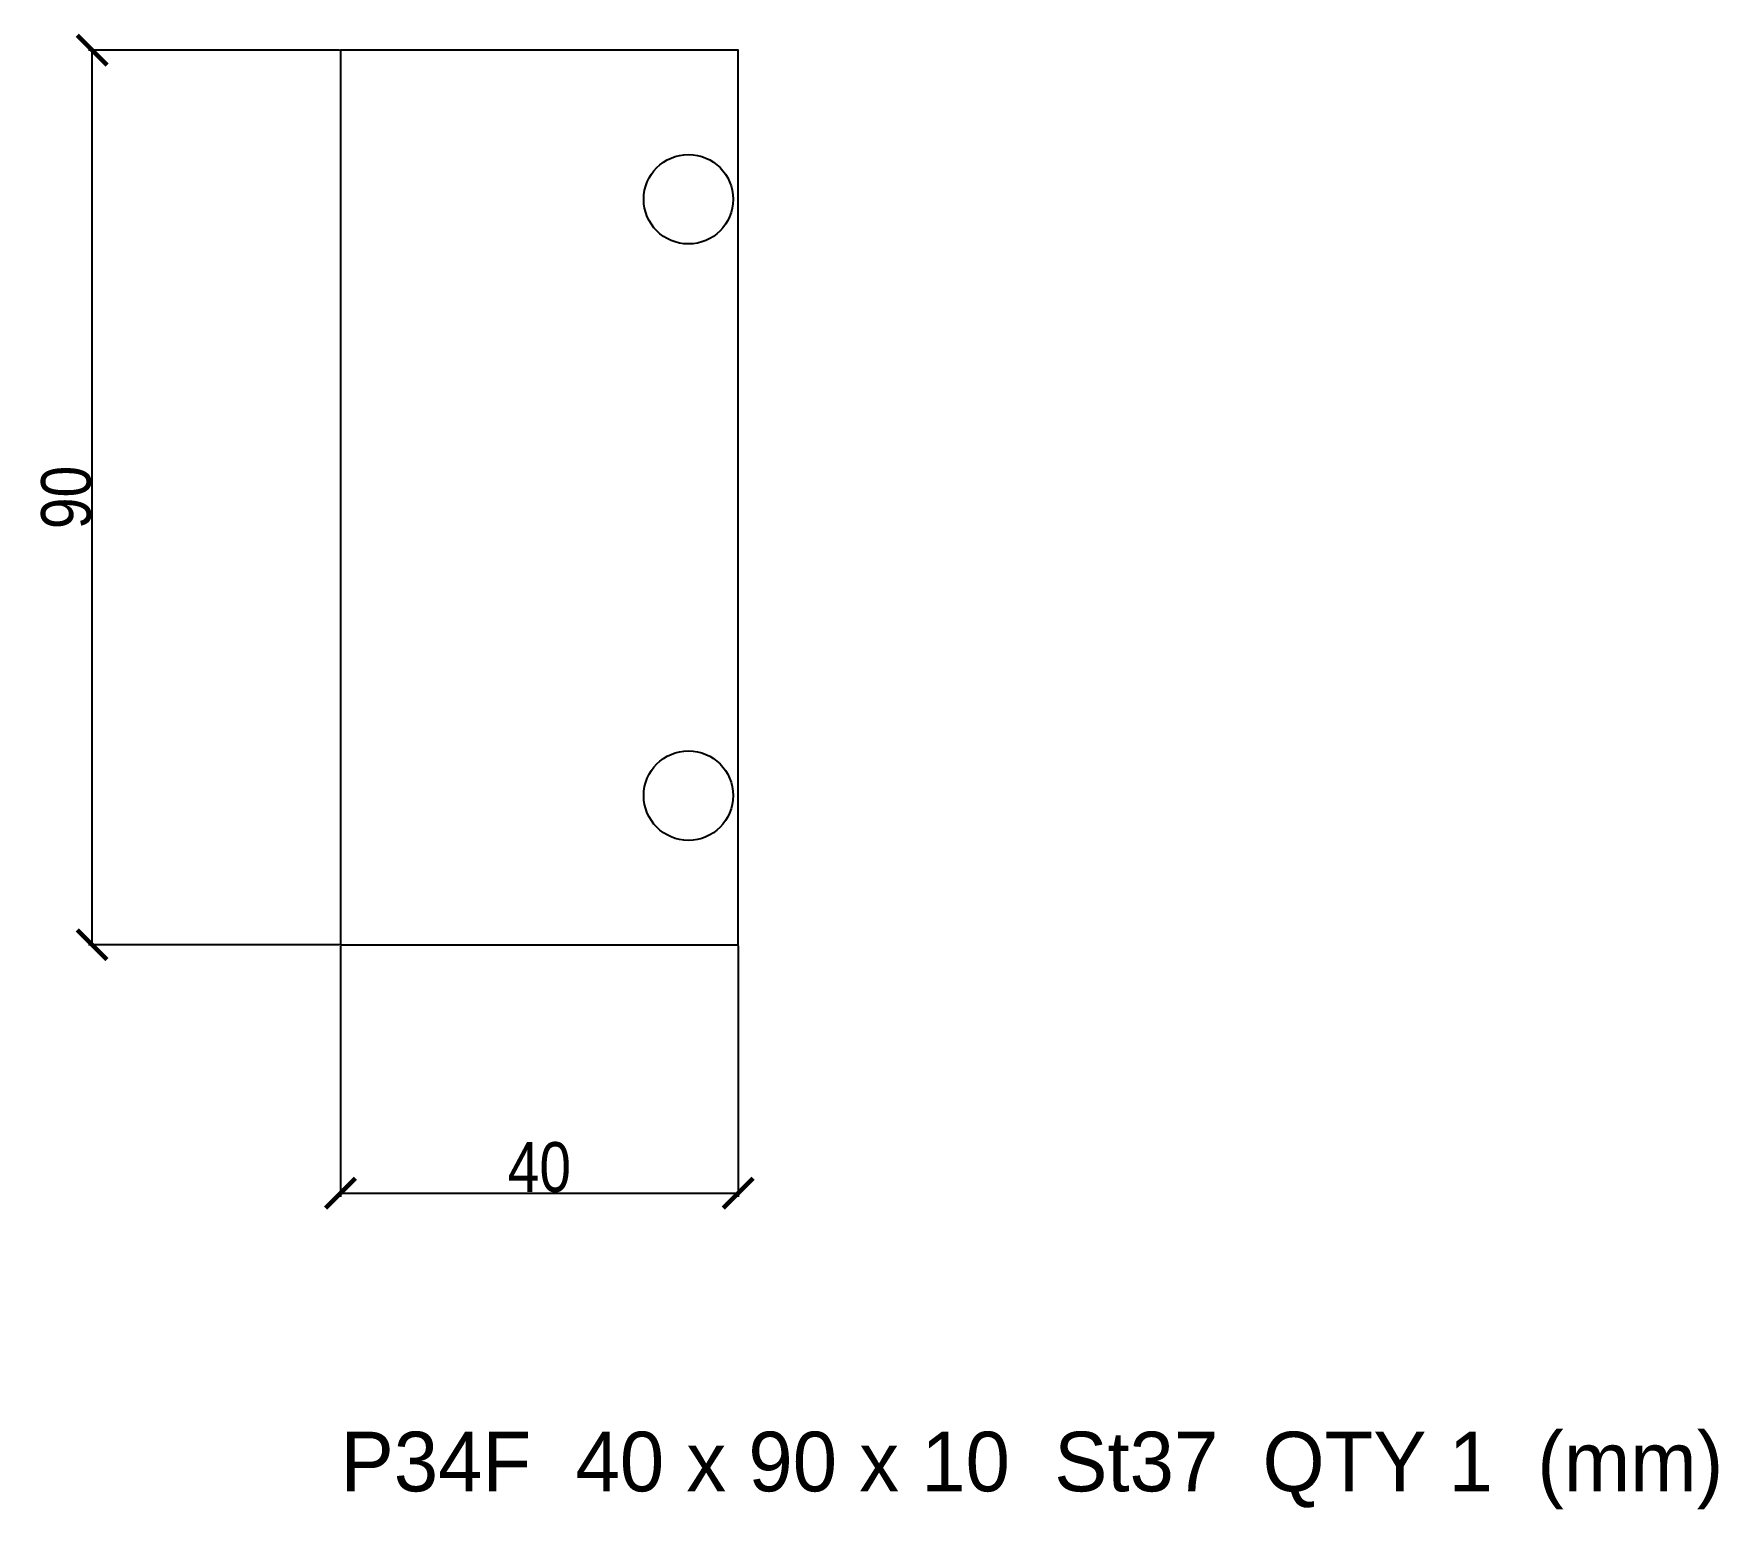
# Model space of a CAD drawing. Header units: millimetres. Extents: x -51 to 119, y -102 to 47.
import ezdxf

# ---------------------------------------------------------------- set-up
doc = ezdxf.new("R2010")
doc.units = ezdxf.units.MM
for name, color, linetype in [('CUT', 7, 'Continuous'), ('DIM', 5, 'Continuous'), ('HOLES', 1, 'Continuous'), ('TEXT', 3, 'Continuous')]:
    doc.layers.add(name, color=color, linetype=linetype)
doc.styles.add('OpenSansCondensed-Light', font='OpenSansCondensed-Light.ttf')
doc.dimstyles.new('EZDXF', dxfattribs={"dimtxt": 0.25, "dimasz": 0.175, "dimexe": 0.375, "dimexo": 0.125, "dimgap": 0.1, "dimtad": 1, "dimlfac": 100, "dimzin": 12, "dimdsep": 46, "dimtxsty": 'OpenSansCondensed-Light', "dimblk": 'ARCHTICK', "dimcen": 2.5, "dimazin": 3, "dimtfac": 0.5, "dimtmove": 2, "dimatfit": 3})

# ---------------------------------------------------------------- blocks, each defined once
blk = doc.blocks.new('_ARCHTICK')
at = {"color": 0, "linetype": 'BYBLOCK', "const_width": 0.15}
blk.add_lwpolyline([(-0.5, -0.5), (0.5, 0.5)], dxfattribs=at)

msp = doc.modelspace()

# ---------------------------------------------------------------- linework, layer by layer
at = {"layer": 'CUT'}
msp.add_lwpolyline([(-20, -45), (20, -45), (20, 45), (-20, 45)], close=True, dxfattribs=at)
at = {"layer": 'HOLES'}
for centre in [(15, 30), (15, -30)]:
    msp.add_circle(centre, 4.5, dxfattribs=at)

# ---------------------------------------------------------------- texts
at = {"layer": 'TEXT'}
msp.add_text('P34F  40 x 90 x 10  St37  QTY 1  (mm)', height=6, dxfattribs=at).set_placement((-20, -100))

# ---------------------------------------------------------------- dimensions: what is measured, and where the dimension line sits
at = {"layer": 'DIM'}
msp.add_linear_dim(base=(-45, -45), p1=(-20, -45), p2=(-20, 45), angle=90, dimstyle='EZDXF', override={"dimtxt": 5, "dimasz": 3, "dimdec": 1, "dimlfac": 1, "dimzin": 8}, dxfattribs=at).render()
msp.add_linear_dim(base=(-20, -70), p1=(-20, -45), p2=(20, -45), dimstyle='EZDXF', override={"dimtxt": 5, "dimasz": 3, "dimdec": 1, "dimlfac": 1, "dimzin": 8}, dxfattribs=at).render()

doc.saveas('drawing.dxf')
